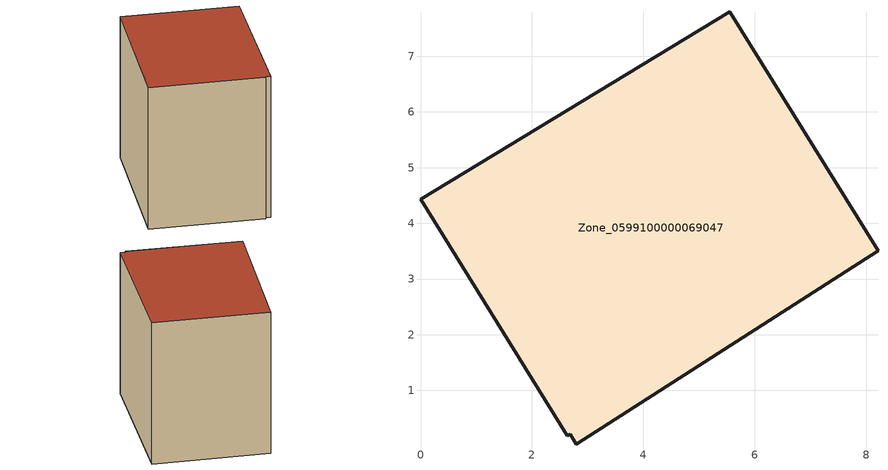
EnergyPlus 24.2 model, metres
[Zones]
Zone_0599100000069047
 floor ground (C_G): 2.69,0.22 2.63,0.18 0,4.44 5.55,7.8 8.21,3.51 2.79,0.03 z0
 wall outside (C_F): 8.21,3.51 5.55,7.8 0,4.44 2.63,0.18 2.69,0.22 2.79,0.03 8.21,3.51 z0:6.66
 roof outside (C_R): 2.79,0.03 8.21,3.51 5.55,7.8 0,4.44 2.63,0.18 2.69,0.22 z6.66
[BUILDING]
Pand.0599100000069047: North Axis=0; Terrain=City; Loads Convergence Tolerance Value=0.04; Temperature Convergence Tolerance Value=0.4; Solar Distribution=FullExterior; Maximum Number of Warmup Days=25; Minimum Number of Warmup Days=1
[Site:Location]
Rotterdam.The.Hague.AP_ZH_NLD Design_Conditions: Latitude=51.96; Longitude=4.45; Time Zone=1; Elevation=-4.5
[SITE:GROUNDTEMPERATURE:BUILDINGSURFACE]
18, 18, 18, 18, 18, 18, 18, 18, 18, 18, 18, 18
[MATERIAL] Thermal Absorptance=0.9; Solar Absorptance=0.7; Visible Absorptance=0.7
Name | Roughness | Thickness | Conductivity | Density | Specific Heat
G.TC.1946 | MediumSmooth | 0.15 | 1 | 540 | 1210
F.TC.1946 | Rough | 0.3 | 0.857143 | 1920 | 840
R.TC.1946 | MediumRough | 0.2 | 0.909091 | 1500 | 1000
[CONSTRUCTION]
C_G: G.TC.1946
C_F: F.TC.1946
C_R: R.TC.1946
[ZONE]
Zone_0599100000069047: Type=1; Multiplier=1; Ceiling Height=Autocalculate; Volume=Autocalculate; Floor Area=autocalculate; Part of Total Floor Area=Yes
[ZONEINFILTRATION:DESIGNFLOWRATE]
Infil_Zone_0599100000069047: Zone or ZoneList or Space or SpaceList=Zone_0599100000069047; Schedule=AlwaysOn; Design Flow Rate Calculation Method=Flow/Area; Flow Rate per Floor Area=0.003; Constant Term Coefficient=1; Temperature Term Coefficient=0; Velocity Term Coefficient=0; Velocity Squared Term Coefficient=0
[HVACTEMPLATE:ZONE:IDEALLOADSAIRSYSTEM]
Zone_0599100000069047: Maximum Heating Supply Air Temperature=50; Minimum Cooling Supply Air Temperature=13; Maximum Heating Supply Air Humidity Ratio=0.0156; Minimum Cooling Supply Air Humidity Ratio=0.0077; Heating Limit=NoLimit; Cooling Limit=NoLimit; Dehumidification Control Type=ConstantSensibleHeatRatio; Cooling Sensible Heat Ratio=0.7; Dehumidification Setpoint=60; Humidification Control Type=None; Humidification Setpoint=30; Outdoor Air Method=None; Outdoor Air Flow Rate per Person=0.00944; Outdoor Air Flow Rate per Zone Floor Area=0; Outdoor Air Flow Rate per Zone=0; Demand Controlled Ventilation Type=None; Outdoor Air Economizer Type=NoEconomizer; Heat Recovery Type=None; Sensible Heat Recovery Effectiveness=0.7; Latent Heat Recovery Effectiveness=0.65
[ZONECONTROL:THERMOSTAT]
ThermostatControl_Zone_0599100000069047: Zone or ZoneList=Zone_0599100000069047; Control Type Schedule=DualSetpointControlType; Control 1=Thermostat_Zone_0599100000069047; Temperature Difference Between Cutout And Setpoint=0
[THERMOSTATSETPOINT:DUALSETPOINT]
Thermostat_Zone_0599100000069047: Heating Setpoint Temperature Schedule=HeatingSetpoint_Zone_0599100000069047; Cooling Setpoint Temperature Schedule=CoolingSetpoint_Zone_0599100000069047
[SCHEDULE:COMPACT]
HeatingSetpoint_Zone_0599100000069047: Through: 12/31, For: AllDays, Until: 24:00, 21
CoolingSetpoint_Zone_0599100000069047: Through: 12/31, For: AllDays, Until: 24:00, 24
DualSetpointControlType: Through: 12/31, For: AllDays, Until: 24:00, 4
AlwaysOn: Through: 12/31, For: AllDays, Until: 24:00, 1
